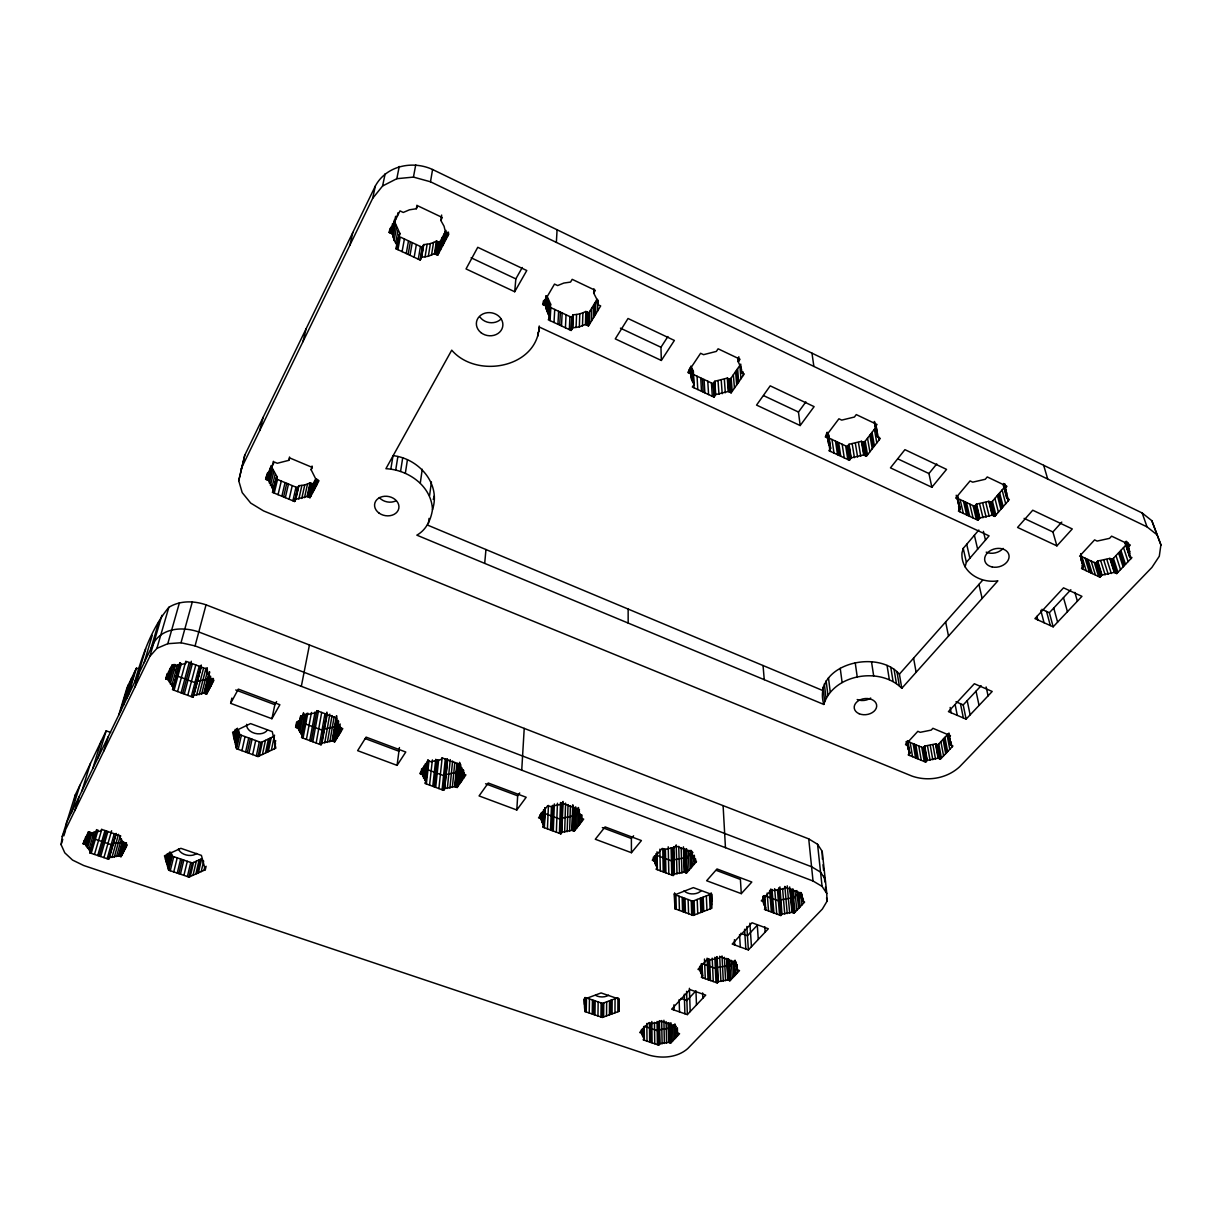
<?xml version="1.0" encoding="UTF-8"?>
<svg xmlns="http://www.w3.org/2000/svg" width="1222" height="1222" viewBox="0 0 1222 1222"><rect width="100%" height="100%" fill="white"/><g stroke="black" fill="none" stroke-linecap="round" stroke-linejoin="round"><path stroke-width="1.5" d="M619.096 1008.211L619.096 1004.698M618.851 1002.086L618.867 998.557M619.203 1011.251L618.729 999L601.102 992.936L584.116 999.26L584.849 1011.511L602.324 1017.437L619.203 1011.251L619.187 1003.262M617.889 1011.74L617.935 997.671L602.477 1003.384L586.484 997.916L586.209 1011.969M612.069 1013.863L612.161 999.81M614.972 1012.809L615.048 998.741M609.427 1014.84L609.534 1000.772M610.74 1014.352L610.847 1000.283M606.524 1015.894L606.662 1001.841M827.783 435.903L828.684 434.727L830.67 448.306L828.867 450.674L849.382 460.251L851.199 457.899L863.71 454.935L866.444 456.218L880.314 438.408L877.564 437.094L874.234 421.834M602.324 1017.437L602.477 1003.384M603.637 1016.948L603.775 1002.895M600.949 1016.979L601.132 1002.911M597.955 1015.956L598.154 1001.903M593.602 1014.474L593.816 1000.421M594.961 1014.932L595.175 1000.879M589.218 1012.992L589.478 998.924M592.227 1014.016L592.456 999.947M711.571 908.374L711.815 894.458L693.348 887.615L674.804 894.84L674.85 908.725L693.164 915.415L711.571 908.374L710.929 893.083M597.604 310.968L597.833 299.848M598.077 304.721L598.169 301.024M584.422 1004.453L584.36 998.817M584.666 1008.456L584.88 997.916M584.849 1011.511L585.124 997.442M595.511 314.405L595.801 301.422M549.854 317.14L546.127 308.845L546.937 295.892L550.618 304.156L549.854 317.14L548.281 319.797L571.132 330.459L572.721 327.817L579.335 326.885L585.445 324.487L588.485 325.907L600.674 305.943L597.604 304.492L596.504 298.58L593.693 293.081L593.785 289.4M593.953 292.654L594.045 288.972M581.336 822.162L581.504 815.059M593.602 317.537L593.923 304.522M581.672 818.373L581.764 814.83M594.549 315.979L594.854 302.98M544.981 807.727L544.172 825.598L542.95 827.202L560.791 833.832L562.028 832.228L571.942 830.288L574.309 831.174L583.688 819.122L581.305 818.236L578.205 811.301L578.296 807.757M578.25 826.118L578.632 811.912M578.403 811.041L578.495 807.498M591.509 320.958L591.845 307.929M578.984 825.171L579.35 810.98L574.707 816.983L572.354 816.097L562.517 818.053L561.295 819.641L544.981 813.547M579.717 824.224L579.992 813.592M575.043 830.242L575.699 806.81M589.432 324.365L589.783 311.335M576.647 828.18L577.181 808.445M571.942 830.288L572.675 805.008M572.308 830.425L573.042 805.145M586.972 325.189L587.354 312.16M573.133 830.731L573.805 807.299M588.011 325.678L588.393 312.649M573.943 831.036L574.6 807.605M574.309 831.174L574.966 807.742M588.485 325.907L588.851 312.863L597.191 299.146M569.62 831.097L570.399 805.833M585.445 324.487L585.842 311.457L588.851 312.863M585.918 324.701L586.316 311.671M582.482 325.862L582.909 312.817L585.842 311.457M567.176 831.708L568.047 804.58M564.64 832.09L565.603 803.114M559.401 833.312L560.531 802.503M560.791 833.832L561.891 803.022M560.99 833.587L562.074 802.762M561.417 833.037L562.502 802.228M579.335 326.885L579.793 313.84L582.909 312.817M561.83 832.488L563.098 801.418M576.066 327.542L576.57 314.497L579.793 313.84M556.346 832.182L557.446 803.221M550.496 830.013L551.458 806.596M571.377 330.047L571.911 317.002M571.927 329.146L572.461 316.101M551.886 830.532L552.909 805.252M572.476 328.229L572.996 315.184M572.721 327.817L573.24 314.772L576.57 314.497M553.276 831.036L554.36 803.923M569.345 329.635L569.91 316.59M571.132 330.459L571.667 317.415L573.24 314.772M547.425 828.867L548.434 805.451M544.172 825.598L541.911 822.299L542.4 811.668M565.435 327.802L566.03 314.772M542.889 823.995L543.53 809.819L544.813 811.423L544.202 812.218M543.148 826.958L543.469 819.87M543.561 826.408L543.882 819.305M543.989 825.843L544.783 807.971M544.355 827.722L545.241 808.002M539.742 818.282L539.91 814.738M540.567 818.587L540.811 813.272M541.911 822.299L541.193 813.409M541.254 820.542L541.59 813.455M957.544 495.857L958.522 504.274L960.309 508.856L958.415 511.102L977.906 520.19L979.815 517.96L992.188 515.165L994.784 516.387L1009.357 499.523L1006.745 498.286L1003.14 484.508M561.509 325.984L562.151 312.939M907.732 740.654L909.81 753.119L908.175 754.875L925.604 762.07L927.238 760.328L938.114 758.175L940.436 759.137L952.931 746L950.594 745.023L948.119 733.903M559.722 325.144L560.379 312.114M557.935 324.319L558.622 311.289M554.009 322.471L554.727 309.456M556.361 242.399L557.079 229.782M521.733 770.181L524.223 728.388M549.06 318.468L549.839 305.485M549.61 317.552L550.374 304.568M550.068 320.638L550.832 307.639M546.967 311.732L547.746 298.779M516.799 809.987L526.178 797.263L488.235 783.012L479.07 795.919L516.799 809.987L517.67 795.812L519.732 792.986M548.204 314.512L548.984 301.544M545.241 305.637L545.822 295.678M546.127 308.845L546.31 296.625M543.118 304.645L543.362 300.948M544.187 305.133L544.538 299.589M978.822 530.043L963.242 548.373L961.974 552.909C960.645 572.324 980.777 583.627 997.87 580.847L901.79 688.322C880.359 666.387 833.144 674.116 823.811 704.452L416.855 535.16C426.234 529.905 430.862 519.976 432.481 509.681C431.534 486.005 408.255 469.691 385.908 468.713L451.728 350.164C476.84 379.385 537.894 367.669 539.238 325.984M537.833 336.05L538.077 332.323M1006.745 498.286L1006.684 493.276L1004.423 484.676M514.706 291.737L526.774 270.52L477.756 247.302L466.04 268.932L514.706 291.737L515.837 278.876L522.268 267.496M462.191 780.216L463.184 769.616M423.102 767.431L422.277 774.504L426.035 781.683L424.905 783.378L443.54 790.298L444.686 788.618L454.66 786.571L457.135 787.487L465.903 774.885L463.398 773.938L463.734 770.41M463.703 778.047L464.192 772.747M484.691 563.373L485.959 549.533M459.319 784.356L461.015 766.53M460.816 782.187L462.145 768.042L458.494 773.343L456.035 772.426L446.137 774.473L445.007 776.153L426.524 769.234M461.504 781.209L462.496 770.593M455.898 787.029L458.158 763.674M456.753 787.35L458.998 763.994M457.135 787.487L459.548 762.299M457.822 786.51L460.052 763.17M454.66 786.571L456.921 763.215M455.042 786.708L457.318 763.368M449.91 788.068L452.614 761.031M452.354 787.426L454.844 762.238M447.344 788.465L450.261 759.595M443.54 790.298L446.717 759.58M443.723 790.038L446.885 759.32M444.105 789.458L447.283 758.74M444.502 788.877L447.481 760.008M444.686 788.618L447.649 759.748M442.089 789.748L445.282 759.045M438.897 788.572L442.15 757.869M538.871 331.574L539.345 327.053L989.072 535.862L966.373 562.319L965.074 566.871M435.689 787.38L438.606 760.359M1124.805 542.431L1129.464 556.407L1131.939 557.583L1116.755 573.561L1114.281 572.4L1102.03 575.043L1100.044 577.166L1081.501 568.52L1083.486 566.382L1081.058 553.826M432.771 786.296L435.75 759.274M434.238 786.846L437.171 759.824M429.564 785.104L432.389 759.931M424.614 780.018L426.661 762.192M425.882 776.046L426.31 771.006M427.12 765.293L427.746 759.779M425.47 782.538L426.677 771.937M427.929 761.031L427.089 768.394L427.654 767.553L425.149 764.101L423.515 778.231M425.852 781.958L428.479 760.191M426.356 783.913L429.014 760.588M421.896 774.351L422.507 769.05M422.72 776.398L423.958 765.797M421.025 774.03L421.651 768.73M397.074 765.369L405.78 752.034L366.111 737.126L357.634 750.659L397.074 765.369L399.426 747.574M432.481 509.681C441.188 483.423 418.489 458.464 393.026 455.638L390.811 469.187M1129.464 556.407L1129.678 551.657L1126.837 542.415M428.387 523.52L429.059 518.388M429.594 495.582L431.427 481.942M134.619 682.304C142.103 656.031 151.268 628.566 168.835 607.319C180.092 600.384 193.84 600.705 206.044 604.829L808.735 838.888L817.564 844.28L822.207 851.367L826.79 893.465L826.973 901.332L822.375 909.031L687.711 1048.613C677.141 1057.794 661.881 1058.741 648.851 1055.06L83.676 865.497L72.541 860.074L64.781 852.819L61.1 844.646L62.246 836.474L75.229 795.003L106.177 730.832L110.652 732.436M65.942 827.34L66.645 822.437L153.926 642.482C163.229 627.39 183.59 626.687 198.789 631.973L811.576 866.749L820.542 872.126L825.247 879.214L825.324 882.36M420.322 482.858L422.247 469.263M1160.9 544.859L1159.296 556.239L1151.918 567.42L959.591 766.79C946.928 778.445 928.094 781.729 911.979 776.092L263.54 510.903L250.724 503.097L242.2 492.619L238.733 480.72L244.751 455.256L375.337 186.034C386.183 165.718 412.532 160.204 432.573 169.507L1142.158 512.98L1151.827 520.694L1160.9 544.859L1151.827 520.694M74.511 799.906L75.229 795.003M446.03 239.359L447.099 232.165M447.955 235.693L448.489 232.104M443.235 244.675L445.129 232.058M444.105 243.01L445.999 230.408L439.63 242.536L437.69 255.215L434.467 253.702L428.357 256.253L421.636 257.262L420.185 260.057L396.02 248.784L397.043 243.377M440.455 249.945L442.379 237.312M442.364 246.325L444.273 233.692M437.186 254.97L439.141 242.307M438.545 253.565L440.485 240.902M405.353 473.235L407.43 459.671M437.69 255.215L448.841 234.028L445.587 232.501L444.06 226.223L440.806 220.388L441.646 215.041M436.071 254.451L438.041 241.788M434.467 253.702L436.453 241.04L439.63 242.536M400.572 471.432L402.695 457.883M434.971 253.932L436.941 241.269M431.519 255.169L433.52 242.491L436.453 241.04M395.699 470.088L397.868 456.539M428.357 256.253L430.404 243.575L433.52 242.491M425.057 256.956L427.135 244.278L430.404 243.575M340.739 731.947L341.335 728.434M420.185 260.057L422.308 247.363L423.744 244.583L427.135 244.278M420.414 259.614L422.537 246.936M420.903 258.652L423.026 245.973M421.407 257.689L423.53 245.011M421.636 257.262L423.744 244.583M336.707 738.562L339.09 724.478L337.104 727.777L334.523 726.8L324.578 728.969L323.525 730.725L304.202 723.5L305.24 721.728L301.544 716.184L298.84 730.252L302.567 735.797L301.529 737.569L321.019 744.809L322.073 743.052L332.109 740.883L334.706 741.861L342.771 728.618L340.159 727.64L335.958 720.033L337.043 718.246L317.338 710.807L316.269 712.625L306.111 714.855L303.468 713.862L295.617 727.289L298.244 728.266L298.84 730.252M418.306 259.186L420.444 246.493M338.097 736.301L340.174 723.974M338.723 735.262L340.205 726.464M339.349 734.223L340.541 727.197M333.407 741.372L337.058 719.957M334.293 741.708L337.944 720.293M334.706 741.861L338.036 722.278M335.332 740.822L338.662 721.255M1156.791 534.625L1147.046 526.881L430.495 181.788L432.573 169.507M414.166 257.246L416.351 244.568M332.109 740.883L336.417 715.817M332.506 741.036L336.814 715.97M327.359 742.457L332.048 715.557M329.818 741.785L334.156 716.718M410.012 255.322L412.242 242.659M324.762 742.884L329.818 714.137M408.133 254.436L410.378 241.773M396.02 248.784L397.456 245.958L394.11 240.23L392.461 233.998L389.176 232.47L399.991 210.887L403.275 212.46L409.462 209.802L416.32 208.748L416.946 205.204M321.019 744.809L326.946 712.12M321.539 743.923L326.977 713.358M321.905 743.327L327.175 714.305M406.239 253.55L408.515 240.902M319.492 744.244L324.96 713.663M316.162 742.991L321.692 712.426M312.817 741.754L318.407 711.189M309.762 740.624L315.077 711.907M311.289 741.189L316.91 710.639M402.084 251.61L404.406 238.977M241.131 468.759L372.649 198.376L382.578 186.004L396.814 178.702L413.448 177.098L415.724 164.863M397.226 246.401L399.609 233.784M397.456 245.958L399.823 233.341L394.385 221.213L391.941 233.769M397.914 249.67L400.281 237.037L422.308 247.363M306.416 739.386L311.442 712.487M301.697 737.294L304.37 723.225M304.721 721.392L305.76 715.893M395.592 243.178L397.975 230.576M302.048 736.683L306.462 713.465M302.414 736.072L306.63 714.412M303.056 738.134L307.807 713.083M396.585 246.539L398.28 237.526M396.738 247.379L398.433 238.366M299.757 732.192L303.514 712.625M394.11 240.23L396.539 227.659M301.009 734.04L304.752 714.488M297.832 728.113L299.191 721.087M298.244 728.266L300.627 715.97M393.072 237.16L395.5 224.588M300.138 719.544L300.811 716.031M397.272 216.325L397.96 212.765M393.713 223.412L394.416 219.853M295.617 727.289L296.64 722.019M296.03 727.441L297.053 722.171M394.553 221.732L395.592 216.386M392.461 233.998L394.889 221.457M296.931 727.777L298.29 720.751M395.409 220.036L396.096 216.477M389.696 232.715L390.719 227.216M301.33 686.336L309.441 644.987M390.826 233.234L392.567 223.534M389.176 232.47L389.894 228.881M396.814 178.702L399.258 166.452M244.751 455.256L238.733 480.72M274.965 744.045L275.683 740.532M274.446 748.796L275.53 743.526M271.376 750.247L274.522 735.125M266.9 752.355L269.848 738.287M268.305 751.698L271.223 737.63M382.578 186.004L385.159 173.723M231.89 698.083L230.637 703.337L271.91 718.719L274.858 704.666L276.615 701.565M265.51 753.012L268.458 738.943M259.4 755.899L262.394 741.83M262.455 754.463L265.434 740.379M256.345 755.944L259.354 741.876M313.794 490.557L316.33 478.657M314.482 489.228L316.666 479.039M315.184 487.914L317.002 479.406M258.01 756.555L275.851 748.139L272.277 731.642L250.541 723.592L232.608 732.238L236.518 748.704L258.01 756.555L261.019 742.487L274.278 736.179M316.727 484.981L317.812 479.895M309.578 497.491L312.526 483.866M271.513 466.758L276.936 476.534L272.506 492.374L294.624 501.509L295.8 499.263L307.089 496.453L310.037 497.675L312.969 484.065L315.184 479.864L312.252 493.459M310.724 496.361L313.657 482.751M307.089 496.453L310.052 482.843L312.969 484.065M307.547 496.651L310.51 483.026M372.649 198.376L375.337 186.034M252.649 754.6L255.704 740.532M308.57 497.064L311.518 483.454M304.522 497.629L307.516 484.004L310.052 482.843M248.967 753.256L252.053 739.188M310.037 497.675L318.973 480.72L315.994 479.467L311.136 469.767L312.068 466.025M245.607 752.019L248.723 737.951M301.758 498.484L304.767 484.874L307.516 484.004M247.287 752.645L250.388 738.577M298.84 499.034L301.88 485.424L304.767 484.874M241.91 750.675L245.057 736.606M238.198 749.315L241.376 735.262M294.624 501.509L297.71 487.883L298.871 485.653L301.88 485.424M294.808 501.173L297.878 487.547M295.22 500.394L298.687 486.005M295.8 499.263L298.871 485.653M235.541 744.61L238.748 730.557L239.711 734.651L236.518 748.704M349.92 245.118L352.791 232.516M236.213 747.436L239.405 733.368M292.913 500.806L295.999 487.181M204.013 870.339L204.822 866.826M289.11 499.233L292.241 485.623M234.273 739.218L236.686 728.679M234.578 740.517L237.389 728.205M205.296 869.774L201.401 855.385L180.871 848.328L164.466 855.812L168.667 870.186L188.967 877.075L205.296 869.774L206.106 866.261M234.884 741.8L237.694 729.488M201.202 871.607L203.646 861.052M233.601 736.377L235.22 729.351M195.841 874.005L199.125 859.937M197.109 873.44L200.393 859.356M285.322 497.675L288.484 484.065M198.392 872.859L201.661 858.791L192.312 863.007L172.165 856.118L171.141 852.544L167.613 866.612M281.854 496.239L285.062 482.629M193.045 875.258L196.345 861.189M283.58 496.957L286.773 483.347M188.967 877.075L192.312 863.007M190.235 876.51L193.565 862.442M272.506 492.374L273.652 490.114L268.626 480.506L265.632 479.268L274.278 462.008L277.287 463.275L288.743 460.358L289.538 456.982M278.051 494.666L281.289 481.071M187.394 876.541L190.739 862.472M183.911 875.364L187.287 861.296M272.674 492.023L276.371 477.665M180.428 874.173L183.819 860.105M273.468 490.465L276.752 476.886M273.652 490.114L276.936 476.534M274.232 493.092L277.516 479.498M177.251 873.104L180.673 859.035M271.849 487.883L275.164 474.304M178.84 873.638L182.246 859.57M173.753 871.912L177.221 857.844M269.329 483.041L272.659 469.477M270.413 485.501L273.728 471.936M269.94 470.669L271.192 465.597M270.612 469.324L271.452 465.949M268.168 480.307L271.101 468.454M268.626 480.506L271.987 466.941M272.109 466.346L273.346 461.29M302.919 341.732L306.142 328.687M168.331 869.071L171.844 855.003M265.632 479.268L266.488 475.877M168.667 870.186L172.165 856.118M266.304 477.924L267.572 472.853M266.106 479.452L267.786 472.685M267.786 474.976L268.626 471.6M170.255 870.721L173.738 856.653M267.129 479.879L270.077 468.026M269.268 472.028L270.108 468.637M166.238 861.907L168.453 853.109M210.26 687.192L212.46 678.454M166.574 863.022L168.773 854.239M210.841 686.107L212.597 679.111M166.895 864.153L169.98 851.841M212.093 683.724L213.422 678.47M206.197 693.959L210.658 676.316M171.935 665.761L168.468 679.89L173.417 687.787L172.47 689.651L192.862 697.227L193.824 695.379L203.906 693.103L206.625 694.111L210.719 679.035L207.19 693.042M165.52 859.433L166.849 854.147M208.443 690.659L211.528 678.409M209.695 688.276L211.895 679.539M203.906 693.103L209.313 671.825M204.334 693.256L209.741 671.978M205.265 693.607L209.741 675.965M206.625 694.111L213.942 680.226L211.207 679.203L206.381 671.229L207.282 667.731M201.63 694.05L207.541 670.954M196.559 695.196L203.478 668.465M199.171 694.753L206.044 668.006M193.015 696.937L200.927 666.555M193.351 696.296L201.248 665.914M193.824 695.379L201.248 666.815M191.274 696.632L199.217 666.25M192.862 697.227L201.248 665.012M187.776 695.333L195.795 664.951M259.66 430.648L263.173 417.252M826.79 893.465L822.07 886.378L813.027 881.001L195.062 645.903L206.044 604.829M182.689 693.439L191.289 661.255M184.278 694.035L192.358 663.668M181.1 692.843L189.242 662.477M177.587 691.545L185.805 661.194M174.074 690.247L181.36 663.531M172.959 687.894L177.236 673.811L172.363 665.929M176.808 673.841L179.787 662.935M172.944 688.719L179.94 662.645M173.264 688.078L180.23 662.904M823.811 704.452C812.05 664.86 876.678 648.149 899.407 674.147L901.79 688.322M123.621 851.78L126.049 842.997M124.094 850.879L126.523 842.936M170.286 683.999L175.663 664.569M125.622 847.976L126.599 844.463M171.691 685.954L177.541 664.707M119.802 856.225L123.712 842.157L113.417 843.608L112.623 845.15L93.88 838.766L94.659 837.223L90.642 832.35L86.457 846.403L90.52 851.276L89.741 852.819L108.636 859.203L109.445 857.661L118.534 855.797L121.07 856.653L127.164 845.059L124.629 844.203L119.909 837.528L120.734 835.955L101.609 829.402L100.815 830.991L91.604 832.915L89.038 832.045L83.157 843.791L85.708 844.662L86.457 846.403M120.672 856.515L124.568 842.462M169.201 681.983L174.089 664.371M121.07 856.653L124.95 842.584M121.528 855.751L124.934 843.455M122.582 853.766L125.499 843.226M62.246 836.474L149.832 656.413L156.89 648.393L167.781 643.704L181.009 642.757L192.373 601.698M168.468 679.89L165.718 678.867L167.185 673.628M116.502 856.576L121.467 838.857M166.146 679.035L167.613 673.796M167.475 675.369L168.453 671.871M168.682 672.94L169.659 669.457M167.093 679.386L170.209 668.358M169.782 670.741L170.759 667.243M118.534 855.797L122.46 841.729M118.931 855.919L122.842 841.866M168.04 679.738L171.981 664.814M114.288 857.157L120.291 835.787M108.636 859.203L116.136 833.404M109.308 857.905L116.014 834.458M111.935 857.523L118.473 834.321M167.781 643.704L179.466 602.66M107.169 858.699L114.288 833.664M103.931 857.615L111.614 830.746M100.678 856.515L107.903 831.479M156.89 648.393L168.835 607.319M97.729 855.522L104.985 830.486M99.211 856.011L106.451 830.975M94.476 854.422L101.793 829.387M150.856 648.821L158.86 621.631M91.222 853.323L98.05 830.12M149.832 656.413L161.9 615.323M144.165 662.599L152.231 635.379M88.885 849.718L94.125 832.014M89.741 852.819L96.584 829.616M90.397 851.505L96.828 829.906M433.245 499.462L434.268 496.01M137.582 676.194L145.693 648.943M134.97 686.978L139.125 673.001M87.526 848.099L91.696 834.046M83.554 843.928L85.662 836.902M128.218 695.501L136.406 668.19L140.393 669.076M85.632 838.857L86.686 835.344M84.44 844.219L88.106 831.938M85.311 844.524L88.977 832.228M85.708 844.662L89.374 832.365M120.23 711.968L128.478 684.625M123.468 705.293L131.686 677.966M83.157 843.791L84.211 840.278M126.721 698.572L134.924 671.26M118.763 714.977L127.027 687.635L136.406 668.19M103.885 750.888L108.147 736.866M97.791 758.236L106.177 730.832M92.765 768.577L101.197 741.158M74.832 810.614L79.186 796.561M81.935 790.909L90.428 763.49M61.1 844.646L62.75 839.392M63.834 835.879L65.484 830.609M71.365 812.706L79.919 785.272M165.718 678.867L172.776 664.768L175.556 665.807L185.759 663.454L186.722 661.545L207.373 669.335L206.381 671.229M399.12 234.761L399.823 233.341M288.743 460.358L289.92 458.021L312.343 467.446L311.136 469.767M416.32 208.748L417.802 205.831L442.318 217.501L440.806 220.388M230.637 703.337L238.336 689.116L279.869 704.727L271.91 718.719M549.289 306.386L550.618 304.156M593.693 293.081L595.343 290.362L572.186 279.334L570.552 282.083L563.816 283.061L557.629 285.566L554.513 284.084L542.644 304.415L545.73 305.867M661.331 360.459L674.376 340.449L628.032 318.499L615.277 338.876L661.331 360.459L660.965 347.262L667.915 336.524M692.523 372.435L693.363 371.183L690.888 366.096M713.984 397.089L713.098 383.723L714.809 381.249L727.289 378.117L730.145 379.462L731.199 392.812L728.312 391.452L715.695 394.599L713.984 397.089L692.339 387.007L694.035 384.487L691.56 379.385L690.705 373.825L687.787 372.466L700.603 353.28L703.551 354.67L716.367 351.401L718.108 348.805L740.028 359.237L738.256 361.819L740.654 367.012L741.372 372.588L744.274 373.963L731.199 392.812M730.145 379.462L739.829 365.409L740.99 378.713M800.166 425.546L814.112 406.636L770.211 385.846L756.555 405.093L800.166 425.546L798.47 412.043L805.878 401.901M849.382 460.251L847.228 446.626L849.03 444.273L861.403 441.325L864.107 442.593L866.444 456.218M578.205 811.301L579.472 809.667L561.433 802.869L560.18 804.519L550.144 806.535L547.731 805.619L538.535 817.839L540.949 818.725M875.151 426.906L877.029 424.477L856.271 414.594L854.407 417.038L841.714 420.108L838.918 418.795L825.278 436.911L828.058 438.209L828.547 443.464L830.67 448.306M864.107 442.593L875.96 427.272M631.438 852.712L641.413 840.568L605.089 826.912L595.297 839.239L631.438 852.712L631.377 838.506L633.592 835.802M931.851 487.257L946.546 469.385L904.922 449.665L890.456 467.858L931.851 487.257L928.934 473.54L936.77 463.932M657.069 853.445L657.115 867.895M977.906 520.19L974.606 506.351L976.485 504.121L988.751 501.341L991.317 502.548L994.784 516.387M991.317 502.548L1004.591 487.059M674.437 874.02L684.274 872.157L686.55 873.012L696.494 861.51L694.203 860.639L691.576 854.01L692.92 852.452L675.659 845.945L674.33 847.518L664.356 849.427L662.034 848.557L652.273 860.227L654.58 861.082L657.314 867.651L656.015 869.193L673.123 875.532L674.437 874.02L673.689 846.831M899.407 674.147L982.519 580.343M1056.908 545.883L1017.575 527.446L1032.743 510.216L1072.274 528.943L1056.908 545.883L1052.906 531.952L1061.781 522.1M741.296 893.649L751.82 882.04L717.009 868.964L706.637 880.741L741.296 893.649L740.395 879.428L716.321 870.385M735.461 974.896L734.651 960.736L729.152 966.571L727.044 965.823L717.818 967.442L716.566 968.786L701.993 963.593L702.558 975.95L701.306 977.294L717.238 982.931L718.505 981.587L727.793 979.968L729.916 980.731L739.539 970.604L737.401 969.84L734.88 960.461M925.604 762.07L923.114 747.803L924.733 746.062L935.517 743.923L937.824 744.885L940.436 759.137M966.113 719.132L992.203 691.469L974.346 683.74L948.425 711.616L966.113 719.132L963.211 704.895L981.129 685.725M1053.165 626.84L1034.927 618.607L1063.522 587.843L1081.944 596.336L1053.165 626.84L1049.362 612.726L1070.854 589.722M1100.044 577.166L1095.706 563.143L1097.677 561.035L1109.805 558.393L1112.264 559.554L1116.755 573.561M937.824 744.885L947.081 735.048L949.784 749.3M1112.264 559.554L1126.088 544.859L1130.747 558.836M675.094 1027.595L676.301 1026.327L660.674 1020.981L659.498 1022.249L650.532 1023.776L648.424 1023.058L639.702 1032.529L641.779 1033.232L644.3 1038.593L643.139 1039.83L658.612 1045.07L659.788 1043.832L668.648 1042.335L670.725 1043.038L679.585 1033.705L677.523 1033.002L675.094 1027.595L675.002 1024.082M687.344 1014.611L705.736 995.12L689.895 989.576L671.642 1009.189L687.344 1014.611L686.596 991.332M735.094 964.005L736.392 962.631L720.308 956.857L719.025 958.247L709.615 959.912L707.462 959.133L697.991 969.382L700.145 970.146L702.558 975.95M748.368 949.937L768.333 928.766L752.019 922.778L732.207 944.071L748.368 949.937L746.856 926.49M763.093 896.352L763.582 903.333L765.782 907.977L764.422 909.443L780.827 915.522L782.202 914.071L791.978 912.299L794.163 913.109L804.611 902.111L802.411 901.286L801.632 894.443M948.807 737.477L950.487 735.69L932.905 728.297L931.225 730.099L920.197 732.314L917.844 731.321L905.517 744.656L907.87 745.634L909.81 753.119M674.85 907.656L674.468 893.45L674.483 894.535L692.645 901.21L710.914 894.153M181.009 642.757L195.062 645.903M413.448 177.098L430.495 181.788M680.898 998.435L686.901 1000.528L695.96 990.828L696.479 1004.927M740.822 933.318L747.452 935.747L757.289 925.222L758.282 939.413M239.711 734.651L261.019 742.487M422.277 774.504L419.772 773.557L428.326 760.756L430.847 761.718L440.943 759.595L442.12 757.869L460.954 764.972L459.778 766.683L463.398 773.938M176.304 675.659L196.513 683.22L197.46 681.387L207.465 679.096L210.169 680.119M657.115 855.476L672.742 861.327L674.04 859.799L683.816 857.936L686.077 858.791L691.759 852.146L692.278 866.367M764.636 895.695L779.636 901.301L781.011 899.835L790.695 898.063L792.864 898.888L798.837 892.534L800.181 906.77M235.739 689.987L274.858 704.666M365.164 738.562L398.937 751.24M485.577 783.776L517.67 795.812M602.354 827.599L631.377 838.506M275.79 478.78L297.71 487.883M907.182 741.189L923.114 747.803M427.379 525.017L822.116 690.262M955.955 701.795L963.211 704.895M1041.877 609.335L1049.362 612.726M549.06 306.798L571.667 317.415M691.683 373.688L713.098 383.723M829.662 438.393L847.228 446.626M956.795 497.996L974.606 506.351M1095.706 563.143L1081.928 556.682L1086.159 570.689M958.338 499.294L955.696 498.057L970.069 480.918L972.712 482.171L985.283 479.268L987.254 476.947L1006.943 486.325L1004.973 488.632L1006.684 493.276M1082.096 557.324L1079.591 556.147L1094.607 539.895L1097.112 541.086L1109.561 538.352L1111.608 536.153L1130.319 545.073L1128.257 547.242L1129.174 549.396M471.127 257.796L515.837 278.876M620.44 328.168L660.965 347.262M763.567 395.607L798.47 412.043M898.17 459.029L928.934 473.54M1024.097 518.372L1052.906 531.952M802.411 901.286L800.242 894.947L801.647 893.45L785.089 887.218L783.699 888.715L773.801 890.548L771.571 889.708L761.275 900.858L763.49 901.683L763.582 903.333M1142.158 512.98L1147.046 526.881M1128.12 542.675L1129.296 546.158M1126.837 541.682L1128.578 546.906M1126.18 541.193L1129.678 551.657M1125.691 541.789L1129.77 554.009M1125.187 542.614L1129.846 556.59M1123.492 547.609L1128.12 561.601M1120.91 550.358L1125.508 564.35M1119.734 551.611L1124.316 565.603M1118.558 552.848L1123.125 566.855M1115.992 555.582L1120.528 569.589M1113.425 558.317L1117.931 572.324M1111.883 559.37L1116.373 573.378M1111.042 558.973L1115.518 572.981M1110.187 558.576L1114.678 572.583M1109.805 558.393L1114.281 572.4M1106.857 559.493L1111.302 573.5M1103.817 560.302L1108.247 574.309M1100.747 560.822L1105.131 574.829M1097.677 561.035L1102.03 575.043M1097.371 561.356L1101.725 575.379M1096.699 562.089L1101.037 576.112M1096.012 562.807L1100.35 576.83M1094.27 562.471L1098.593 576.494M1091.124 560.99L1095.416 575.012M1087.962 559.508L1092.239 573.53M1086.526 558.836L1090.788 572.843M1085.09 558.164L1089.337 572.171M1080.66 553.642L1081.714 557.14M1080.798 556.209L1081.852 559.707M1080.859 557.644L1083.486 566.382M1080.951 558.546L1082.539 564.274M1081.088 559.722L1083.181 566.718M1081.913 565.694L1082.967 569.192M1043.664 465.307L1047.712 479.039M1074.841 592.38L1077.392 601.163M1063.476 597.619L1067.448 611.703M1053.746 608.037L1057.61 622.135M1046.536 611.443L1050.324 625.557M1040.793 610.389L1044.062 622.731M1005.049 484.034L1005.966 487.486M1004.224 484.019L1006.027 490.893M1004.377 484.828L1005.278 488.265M1007.142 495.46L1008.058 498.912M1003.613 483.469L1008.211 500.852M1003.537 484.691L1007.157 498.484M1036.867 616.362L1037.784 619.89M1002.101 489.961L1005.691 503.77M999.627 492.863L1003.186 506.672M998.496 494.177L1002.04 507.985M997.366 495.49L1000.91 509.299M994.907 498.377L998.405 512.201M992.432 501.249L995.915 515.073M990.92 502.364L994.387 516.188M990.034 501.937L993.486 515.776M989.148 501.524L992.6 515.363M988.751 501.341L992.188 515.165M985.787 502.486L989.209 516.326M982.732 503.342L986.123 517.181M979.616 503.892L982.977 517.731M983.404 531.356L985.482 540.048M976.485 504.121L979.815 517.96M976.195 504.472L979.509 518.311M975.538 505.236L978.853 519.075M974.896 506L978.196 519.839M973.094 505.648L976.378 519.487M969.779 504.09L973.048 517.929M974.392 535.251L977.646 549.182M966.465 502.532L969.703 516.371M964.952 501.83L968.175 515.653M963.455 501.127L966.648 514.951M960.125 499.569L963.303 513.377M978.929 584.391L982.137 598.444M957.559 496.774L960.309 508.856M957.147 495.658L957.926 499.111M957.254 497.125L959.621 507.481M957.33 499.095L958.522 504.274M956.23 495.231L957.025 498.683M958.766 506.641L959.942 511.819M958.567 506.519L959.362 509.971M966.709 544.294L969.871 558.225M963.242 548.373L966.373 562.319M986.123 686.963L988.079 695.853M976.027 691.178L979.051 705.4M967.198 700.634L970.131 714.855M945.645 621.967L948.501 636.066M960.477 703.719L963.348 717.956M955.161 704.712L957.284 715.374M950.151 707.462L951.19 712.793M950.915 741.693L951.938 747.039M948.959 733.017L949.647 736.576M949.738 737.553L950.685 743.052M949.601 738.057L950.96 745.176M948.379 733.628L950.594 745.023M944.942 737.309L947.63 751.576M943.98 738.332L946.668 752.599M943.017 739.356L945.691 753.623M940.894 741.617L943.552 755.868M938.786 743.862L941.414 758.129M937.457 744.733L940.085 758.999M936.678 744.397L939.275 758.663M935.884 744.061L938.481 758.327M935.517 743.923L938.114 758.175M878.603 436.407L879.214 439.798M876.266 426.738L877.595 434.421M876.159 427.135L877.992 437.308M875.12 423.545L877.564 437.094M874.524 421.453L875.441 426.524M932.936 744.809L935.502 759.076M874.387 429.304L876.816 442.883M930.248 745.481L932.798 759.733M913.598 658.139L916.118 672.299M872.019 432.374L874.433 445.954M927.498 745.894L930.034 760.16M870.95 433.764L873.348 447.344M924.733 746.062L927.238 760.328M869.881 435.139L872.264 448.734M924.489 746.337L926.994 760.588M923.924 746.932L926.429 761.199M923.358 747.528L925.864 761.795M921.77 747.238L924.244 761.505M867.528 438.194L869.881 451.789M918.807 746.016L921.266 760.267M865.176 441.218L867.513 454.828M915.828 744.778L918.272 759.03M863.694 442.395L866.016 456.02M914.484 744.213L916.912 758.48M862.763 441.967L865.069 455.577M913.139 743.663L915.553 757.915M861.831 441.524L864.137 455.134M861.403 441.325L863.71 454.935M910.161 742.426L912.544 756.678M896.948 671.626L899.316 685.802M858.455 442.547L860.716 456.157M907.488 740.914L909.565 753.394M907.274 742.075L909.55 755.44M907.228 743.312L907.809 746.871M906.907 741.922L908.129 749.529M906.113 741.586L906.693 745.145M894.061 669.32L896.398 683.495M855.369 443.449L857.615 457.059M890.762 667.243L893.068 681.418M852.223 444.029L854.422 457.654M887.05 665.44L889.341 679.6M849.03 444.273L851.199 457.899M848.755 444.64L850.924 458.265M848.129 445.45L850.298 459.075M847.518 446.259L849.672 459.884M845.655 445.877L847.793 459.503M842.157 444.243L844.265 457.868M838.674 442.608L840.751 456.218M871.515 661.728L873.669 675.888M837.085 441.875L839.147 455.47M835.497 441.127L837.544 454.721M831.999 439.477L834.015 453.072M828.409 435.093L830.135 446.977M829.234 442.929L830.471 451.422M827.431 432.374L829.769 449.497M827.309 433.138L828.058 438.209M826.851 432.405L828.547 443.464M826.882 432.939L827.615 438.011M826.179 434.177L826.668 437.568M811.973 353.158L813.867 366.417M855.232 662.843L857.248 676.988M840.232 668.327L842.111 682.487M828.47 677.736L830.227 691.896M826.148 680.791L827.89 694.967M824.331 683.923L826.041 698.098M822.986 687.085L824.697 701.26M823.002 864.794L823.613 870.37M824.224 875.93L824.819 881.505M825.43 887.08L826.011 892.427M826.591 897.758L826.973 901.332M817.564 844.28L822.07 886.378M808.735 838.888L813.027 881.001M803.159 898.139L803.511 901.699M801.846 894.29L802.182 897.849M800.929 892.885L801.265 896.444M800.792 892.427L801.983 904.876M798.027 893.404L799.371 907.641M796.881 890.548L798.546 908.496M794.942 890.578L796.759 910.375M792.834 888.745L794.972 912.254M792.039 889.601L794.163 913.109M791.688 889.479L793.811 912.987M790.955 889.204L793.063 912.712M790.206 888.913L792.314 912.422M789.702 886.943L791.978 912.299M742.915 371.656L743.251 375.444M787.258 885.828L789.656 913.048M741.494 369.013L741.83 372.802M740.731 364.08L741.372 372.588M784.86 886.378L787.228 913.598M738.806 356.748L739.142 360.536M738.195 357.634L738.531 361.406M737.92 358.031L738.256 361.819M782.569 888.577L784.738 913.934M763.047 665.532L764.254 679.661M737.599 368.647L738.73 381.951M736.591 370.113L737.706 383.433M779.911 886.867L781.988 914.3M779.392 889.448L781.515 914.804M735.583 371.58L736.683 384.899M778.765 888.089L781.041 915.293M778.567 888.318L780.827 915.522M777.452 889.708L779.544 915.049M733.353 374.803L734.453 388.122M774.672 888.654L776.734 914.01M772.044 889.463L773.923 912.956M731.153 378.01L732.207 391.346M770.777 888.99L772.64 912.483M729.702 379.248L730.741 392.598M769.661 890.364L771.357 912.009M728.724 378.789L729.748 392.14M727.732 378.316L728.77 391.666M767.156 893.038L768.531 910.97M727.289 378.117L728.312 391.452M764.85 895.527L765.705 909.916M764.3 898.033L765.109 908.71M763.933 895.833L764.743 906.495M763.338 896.062L763.994 904.952M724.341 379.4L725.333 392.751M762.879 898.002L763.139 901.561M764.789 926.78L765.171 932.111M721.24 380.363L722.202 393.728M718.047 380.989L718.979 394.339M714.809 381.249L715.695 394.599M714.534 381.631L715.435 394.996M713.953 382.486L714.839 395.852M749.896 923.221L751.454 946.653M713.373 383.341L714.259 396.707M711.433 382.944L712.304 396.31M744.595 929.285L745.848 949.02M707.767 381.233L708.592 394.584M739.554 934.586L740.303 947.004M704.086 379.507L704.88 392.842M737.095 964.54L737.401 969.84M736.606 964.295L737.126 973.155M702.406 378.713L703.185 392.063M735.919 961.836L736.133 965.38M734.437 939.672L734.743 944.988M735.094 960.248L735.293 963.791M700.741 377.934L701.489 391.269M733.903 961.531L734.712 975.691M733.169 962.325L733.964 976.47M723.103 805.634L725.456 847.686M731.321 960.37L732.314 978.211M729.595 960.248L730.664 979.937M728.755 959.194L729.916 980.731M697.044 376.208L697.777 389.528M728.434 959.071L729.595 980.609M727.701 958.812L728.862 980.35M726.983 958.552L728.129 980.09M726.647 958.445L727.793 979.968M724.386 957.284L725.608 980.655M693.363 371.183L694.035 387.786M693.088 371.564L693.775 384.884M722.019 955.94L723.302 981.159M691.927 368.708L692.599 382.012M690.98 367.99L691.56 379.385M690.445 367.165L690.919 376.636M719.666 956.246L720.919 981.465M689.972 367.929L690.247 373.611M689.071 369.35L689.254 373.138M717.085 956.582L718.307 981.801M716.657 957.04L717.864 982.259M716.229 957.513L717.436 982.717M716.031 957.727L717.238 982.931M714.809 957.284L716 982.488M711.387 893.251L711.693 901.439M711.265 893.649L711.632 904.906M709.478 894.718L710.135 908.924M712.197 958.155L713.266 981.526M709.57 959.041L710.532 980.563M706.331 895.925L706.958 910.13M708.348 958.598L709.279 980.12M707.11 958.155L708.042 979.677M703.185 897.147L703.78 911.352M704.483 959.026L705.293 978.715M701.764 897.696L702.345 911.902M700.328 898.246L700.909 912.452M702.054 965.365L702.558 977.737M702.619 992.906L702.833 998.206M701.092 963.975L701.504 974.591M700.466 966.083L700.741 973.155M700.084 966.373L700.282 971.673M695.578 858.852L695.715 862.411M697.197 899.453L697.747 913.659M699.671 966.495L699.809 970.039M694.356 855.446L694.554 860.777M694.004 855.308L694.203 860.639M693.653 855.507L693.989 864.397M694.065 900.66L694.6 914.866M691.453 850.466L691.576 854.01M690.98 853.048L691.499 867.269M692.645 901.21L693.164 915.415M690.079 850.252L690.736 868.17M691.224 900.69L691.728 914.896M688.322 850.375L689.025 870.14M686.52 848.633L687.329 872.111M688.108 899.545L688.597 913.751M685.756 849.519L686.55 873.012M685.405 849.397L686.199 872.875M684.641 849.107L685.42 872.584M689.407 988.308L690.186 1011.602M683.862 848.801L684.625 872.294M683.449 846.831L684.274 872.157M684.992 898.399L685.45 912.605M683.572 897.88L684.03 912.086M681.158 847.61L681.952 872.936M682.151 897.36L682.594 911.551M684.305 994.173L684.9 1013.771M678.714 846.327L679.524 873.516M679.035 896.215L679.447 910.405M676.178 844.845L677.003 873.867M679.157 999.581L679.508 1011.908M675.903 895.054L676.285 909.26M673.49 847.075L674.223 874.249M674.666 893.007L674.834 902.905M673.047 847.594L673.78 874.784M674.483 894.535L674.85 908.725M672.604 848.129L673.322 875.303M677.37 1027.733L677.523 1033.002M672.406 848.358L673.123 875.532M677.171 1029.031L677.355 1036.042M671.092 847.869L671.795 875.044M675.567 1027.122L675.827 1037.661M675.14 1038.394L674.788 1024.341L670.389 1029L668.342 1028.313L659.544 1029.795L658.383 1031.032L644.223 1026.205L644.361 1040.243M822.207 851.367L822.406 859.219M673.964 1004.759L674.101 1010.044M674.101 1025.075L674.452 1039.112M668.205 846.785L668.862 873.959M672.589 1026.679L672.925 1040.716M670.954 1022.783L671.413 1042.32M670.267 1023.517L670.725 1043.038M669.946 1023.394L670.389 1042.931M665.394 849.397L665.929 872.859M669.244 1023.165L669.687 1042.687M668.541 1022.921L668.969 1042.458M668.22 1022.814L668.648 1042.335M664.081 848.893L664.585 872.371M662.752 848.404L663.256 871.866M666.127 1021.607L666.57 1042.977M663.913 1020.233L664.371 1043.435M659.88 849.168L660.308 870.782M661.667 1020.523L662.11 1043.71M657.039 851.78L657.36 869.682M659.376 1020.63L659.788 1043.832M659.238 1022.661L659.605 1044.016M655.939 853.689L656.153 866.123M658.841 1023.089L659.208 1044.443M658.398 1021.684L658.795 1044.871M658.23 1021.882L658.612 1045.07M655.16 855.614L655.313 864.504M654.488 855.751L654.778 862.808M654.152 857.401L654.213 860.945M657.039 1021.47L657.405 1044.657M653.373 857.111L653.419 860.655M654.442 1022.402L654.763 1043.756M651.815 1021.5L652.105 1042.855M650.639 1022.921L650.898 1042.458M649.432 1022.524L649.676 1042.045M646.82 1023.456L647.018 1041.144M643.597 1026.938L643.719 1039.204M643.154 1028.557L643.246 1037.341M642.405 1028.985L642.467 1036.012M641.932 1029.367L641.978 1034.637M641.428 1029.611L641.458 1033.125M628.139 609.06L628.169 623.052M1003.14 548.403A12.296 9.196 -14.5 0 1 986.215 552.145M500.898 319.141A13.167 11.502 9.1 0 1 480.154 317.292M396.127 500.745A12.159 9.684 10.9 0 1 379.278 497.537M870.69 698.052A11.197 8.035 -7.8 0 1 857.202 699.549M701.291 890.594A9.929 6.522 -1.3 0 1 684.137 890.777M267.419 729.885A10.876 7.576 11.3 0 1 254.894 733.337A10.876 7.576 11.3 0 1 246.661 724.31M196.65 853.43A10.188 6.584 11.2 0 1 186.294 855.003A10.188 6.584 11.2 0 1 178.458 848.862M608.632 995.212A9.287 5.759 1 0 1 595.526 995.319M992.279 566.993A12.403 9.226 -14.2 0 0 1008.975 555.185A12.403 9.226 -14.2 0 0 989.331 551.275A12.403 9.226 -14.2 0 0 992.279 566.993M480.903 332.598A13.305 11.548 8.9 0 0 502.639 326.931A13.305 11.548 8.9 0 0 485.333 313.076A13.305 11.548 8.9 0 0 480.903 332.598M379.11 513.133A12.281 9.715 10.7 0 0 398.815 508.383A12.281 9.715 10.7 0 0 382.364 496.621A12.281 9.715 10.7 0 0 379.11 513.133M859.127 713.724A11.288 8.05 -7.6 0 0 876.663 706.484A11.288 8.05 -7.6 0 0 860.563 699.656A11.288 8.05 -7.6 0 0 859.127 713.724"/></g></svg>
